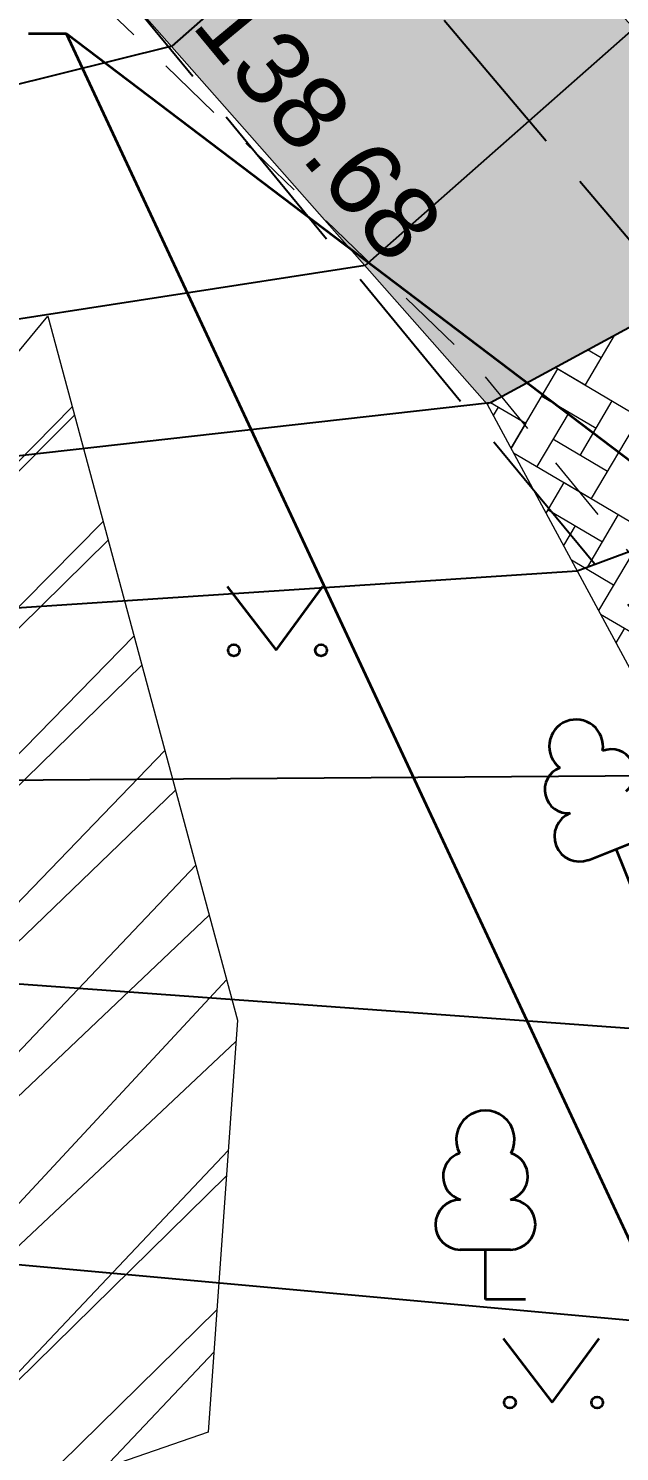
# Model space of a CAD drawing. Header units: millimetres. Extents: x 368386 to 996118, y -334862 to 250838.
# Drawn here: x 773901 to 779516, y -80723 to -67202 of the extents above; entities that cross this region are included whole.
import ezdxf

# ---------------------------------------------------------------- set-up
doc = ezdxf.new("R2010")
doc.units = ezdxf.units.MM
doc.header["$MEASUREMENT"] = 0
for name, pattern in [('HIDDEN', [4762.5, 3175, -1587.5]), ('Long Dashed', [1058.3333015441901, 634.9999904632571, -423.333311080933]), ('PINNASTEE', [2000, 1500, -500])]:
    doc.linetypes.add(name, pattern=pattern)
doc.layers.add('_uusvertikaal', color=5, linetype='Continuous')
for name, color, linetype, lineweight in [('New__ASENDIPLAAN_Pen_No__1', 7, 'Continuous', 13), ('New__PRONTEX_TEKST_Pen_No__7', 7, 'Continuous', 35), ('New_ei pindi_Pen_No__7', 7, 'Continuous', 35), ('New_HALJASTUS#1_Pen_No__7', 7, 'Continuous', 35), ('New_Kanal_proj_kinnistu_Pen_No__75', 6, 'Continuous', 20), ('New_korgus-EH2000#1_Pen_No__1', 7, 'Continuous', 13), ('New_PUU_Pen_No__7', 7, 'Continuous', 35)]:
    doc.layers.add(name, color=color, linetype=linetype, lineweight=lineweight)
for name, color, linetype, lineweight, true_color in [('New__ASENDIPLAAN_Pen_No__102', 7, 'Continuous', 13, 0xcccccc), ('New__ASENDIPLAAN_Pen_No__181', 7, 'Continuous', 0, 0xe8e8e8), ('New_MPKAABEL_Pen_No__3', 7, 'Continuous', 18, 0xff6600), ('New_TEE#1_Pen_No__162', 7, 'Continuous', 25, 0xaaaaaa)]:
    doc.layers.add(name, color=color, linetype=linetype, lineweight=lineweight, true_color=true_color)
doc.styles.add('GENERATED_STYLE_1', font='arial.ttf')

# ---------------------------------------------------------------- blocks, each defined once
blk = doc.blocks.new('*X1')
at = {"layer": 'New__ASENDIPLAAN_Pen_No__102', "color": 254, "linetype": 'Continuous', "lineweight": 13, "true_color": 0xcccccc}
for p, q in [((779466.3883689704, -70117.92179905021), (779188.5994362741, -70588.5825341351)), ((779341.084444478, -70330.22556737582), (779213.2889016776, -70254.79928939778)), ((778485.8802348047, -71188.98517340765), (778930.242469515, -70436.09752593117)), ((778905.286782008, -70421.36841580903), (779188.5994362741, -70588.5825341351)), ((778930.242469515, -70436.09752593117), (779705.3133697927, -70893.55255054298)), ((778777.757461311, -70694.45449269042), (779294.4713948295, -70999.4245090983)), ((778289.2825426687, -70754.5066686316), (778625.2724531068, -70952.81145944972)), ((778319.544141913, -70880.58822257385), (778366.9154863476, -70800.32645124578)), ((779036.1144280701, -70846.93950089437), (778731.1444116621, -71363.65343441292)), ((779141.9863866254, -71257.78147585758), (779446.9564030333, -70741.06754233903)), ((778625.2724531068, -70952.81145944972), (778485.8802348046, -71188.98517340752)), ((779705.3133697927, -70893.55255054298), (779247.8583451807, -71668.6234508208)), ((779400.3433533846, -71410.26648406152), (778883.6294198663, -71105.29646765365)), ((778509.5466424985, -71232.86409254698), (779247.8583451807, -71668.6234508208)), ((778818.5524205877, -71805.77907507491), (778989.5013784214, -71516.13844261687)), ((778989.5013784214, -71516.13844261687), (779764.5722786991, -71973.59346722868)), ((778837.0163702174, -71774.49540937613), (779353.7303037359, -72079.465425784)), ((779095.3733369766, -71926.98041758007), (778984.8885134793, -72114.17602590851)), ((779201.2452955319, -72337.82239254328), (779506.2153119398, -71821.10845902475)), ((779764.5722786991, -71973.59346722868), (779317.5606992624, -72730.96992757585)), ((779459.6022622911, -72490.30740074723), (779060.80766455, -72254.93462070948)), ((779336.4381755758, -72765.96988479065), (779823.8311876057, -73053.63438391438)), ((779483.8967921541, -73039.36687840954), (779565.4742208464, -72901.14937571045))]:
    blk.add_line(p, q, dxfattribs=at)

msp = doc.modelspace()

# ---------------------------------------------------------------- hatches: boundary and pattern name
at = {"layer": 'New__ASENDIPLAAN_Pen_No__181', "linetype": 'Continuous', "lineweight": 0, "true_color": 0xe8e8e8}
msp.add_hatch(color=254, dxfattribs=at).paths.add_polyline_path([(698921.6981446419, -115530.2768582549), (703744.0407512026, -123208.9979008183, -0.03887202843307743), (702832.4323581739, -115853.6332386911, -0.03742157822841388), (703282.4696697416, -112504.2869289281, -0.03573776392279675), (704611.5884263125, -107962.294471525, -0.02765071000608543), (708261.6032882693, -99521.92543636875, -0.02002411947369439), (710387.9444156366, -95602.47043552334, -0.02898342446858303), (713073.6414532134, -91639.1082242419, -0.07773333684247144), (720047.4955151809, -84906.23302538529, -0.0282713016065234), (723989.9652858387, -82532.03092124654, -0.009347188014355814), (728115.843406648, -80452.08988133777, 0.004507260523818014), (740779.4003360049, -74146.97772709474, 0.009020572752989972), (753203.2432587454, -67532.81268233877, -0.01170486656368708), (755981.6472728777, -66040.04414377687, -0.04092998121297584), (759298.9656662478, -64684.85347294837, -0.05165219896947555), (763468.7033522084, -63872.40312326048, -0.0761910255677116), (769491.0474670142, -64157.83867633104, -0.06666932271223226), (772556.5176411842, -65234.67482177966, -0.07492772385449521), (774741.6257092806, -66781.05182807246), (778260.0638679237, -70770.3082778296), (781332.6104302615, -69108.6593343239), (777814.1722142453, -65119.40271941785, 0.07803086986975813), (772622.8711221854, -61385.97427366972, 0.05834907599235279), (769589.3066429513, -60558.43969052557, 0.1171653581726599), (760032.3265512206, -61309.07281028067, 0.03841684021918827), (756890.05364172, -62617.31607198954, 0.01101994394536065), (754220.1088756481, -64050.8761584224, -0.007635366795423511), (745848.9115286466, -68525.56925785098, -0.002975020184551572), (736487.0956635542, -73268.6849290801, 0.004823366210694588), (726601.5321549594, -78287.79694669333, 0.02252482288492878), (721140.6843378145, -81429.29230258027, 0.03115111833567157), (715078.4167063466, -85994.05718894195, 0.01688784410462784), (712257.7508858663, -88508.25704746632, 0.01672738621550916), (711237.4469064273, -89547.70342399462, 0.04222389868453461), (710603.8885250064, -90337.73836365122, 0.06080112960205578), (704662.352552374, -98642.96577618211, 0.03514811948028023), (701045.2300871176, -106603.5809946209, 0.04204878289610606), (699340.7646368695, -112422.7998418125, 0.02546073835163982)])
at = {"layer": 'New_Kanal_proj_kinnistu_Pen_No__75', "linetype": 'Continuous', "lineweight": 20}
h = msp.add_hatch(dxfattribs=at)
h.set_pattern_fill('JIS_LC_20_0001', color=6, style=0, pattern_type=2)
h.set_pattern_definition([(45, (-640523628.114811, -6432857147.434388), (-707.1067811865477, 707.1067811865477), []), (45, (-640523608.114811, -6432857147.434388), (-707.1067811865477, 707.1067811865477), [])])
h.paths.add_polyline_path([(735416.1197426106, -83585.6444998766), (738688.8578199391, -88901.11742123315), (740282.7151112101, -93495.77445025841), (762393.0659326102, -102888.2731371681), (767213.9073631802, -98868.16681876132), (766796.860076192, -96918.72282094607), (753132.031325305, -89848.88133268157), (753790.9949782147, -88705.23030358652), (756947.5268803613, -80445.12962038911), (760695.9097462782, -78079.13042838968), (766141.0348148161, -80089.18222460247), (771794.2518008017, -81856.64327769823), (775609.3057731009, -80539.71236805714), (775886.7616630701, -76623.57370510048), (774083.2826070796, -69934.95013612605), (771097.2923198092, -73469.79860450423), (766002.3029270192, -77455.32040438897), (758961.7946628091, -75757.17157545782), (756074.5693125605, -72853.92759601868)])

# ---------------------------------------------------------------- linework, layer by layer
at = {"layer": '_uusvertikaal'}
for p, q in [((777098.3780133767, -69453.17192957262), (779650.8956061235, -67201.90651540585)), ((778289.2825426687, -70754.5066686316), (781348.0740123262, -69100.29654981295)), ((756266.6624025773, -73235.73954785356), (778289.2825426687, -70754.5066686316)), ((756533.9488850625, -73845.1221683247), (779112.5513195926, -72354.48458093755)), ((756801.2353675476, -74454.50478879584), (780163.3297086533, -74299.07567703427)), ((781519.3196844201, -76841.17140922084), (757068.5218500327, -75063.88740926697)), ((781315.6323772795, -79632.06505631971), (759186.1525401575, -77619.53517898676))]:
    msp.add_line(p, q, dxfattribs=at)
at = {"layer": '_uusvertikaal', "color": 5}
for points in [[(783782.0977201296, -47670.9668484149), (777814.1722142453, -65119.40271941785), (775261.6546235991, -67370.66818822063), (755623.5763739079, -72249.37738183221), (744638.0640903481, -95777.11447862108), (758025.4377419385, -102027.9135711622), (761186.7001568592, -127277.0644255639)], [(777098.3780133767, -69453.17192957262), (755951.693941299, -72728.47770539846), (745725.7202426196, -94629.50649048851), (759410.873152454, -101019.3439310769), (763337.5492016361, -132381.8893035238)]]:
    msp.add_lwpolyline(points, dxfattribs=at)
at = {"layer": '_uusvertikaal'}
msp.add_lwpolyline([(779112.5513195926, -72354.48458093754), (782446.060498864, -71117.74951797121), (790963.5725446502, -67868.97941454698)], dxfattribs=at)
at = {"layer": 'New__ASENDIPLAAN_Pen_No__1', "color": 7, "linetype": 'Continuous', "lineweight": 13, "flags": 128}
msp.add_lwpolyline([(723989.9652858387, -82532.03092124654, -0.009347188014355814), (728115.843406648, -80452.08988133777, 0.004507260523818014), (740779.4003360049, -74146.97772709474, 0.009020572752989972), (753203.2432587454, -67532.81268233877, -0.01170486656368708), (755981.6472728777, -66040.04414377687, -0.04092998121297584), (759298.9656662478, -64684.85347294837, -0.05165219896947555), (763468.7033522084, -63872.40312326048, -0.0761910255677116), (769491.0474670142, -64157.83867633104, -0.06666932271223226), (772556.5176411842, -65234.67482177966, -0.07492772385449521), (774741.6257092806, -66781.05182807246), (778260.0638679237, -70770.3082778296), (781332.6104302615, -69108.6593343239), (777814.1722142453, -65119.40271941785, 0.07803086986975813), (772622.8711221854, -61385.97427366972, 0.05834907599235279), (769589.3066429513, -60558.43969052557, 0.1171653581726599), (760032.3265512206, -61309.07281028067, 0.03841684021918827), (756890.05364172, -62617.31607198954, 0.01101994394536065), (754220.1088756481, -64050.8761584224, -0.007635366795423511), (745848.9115286466, -68525.56925785098, -0.002975020184551572), (736487.0956635542, -73268.6849290801, 0.004823366210694588), (726601.5321549594, -78287.79694669333, 0.02252482288492878)], format="xyb", dxfattribs=at)
msp.add_lwpolyline([(778260.0638679237, -70770.3082778296), (781397.0873436508, -76586.53527817474, -0.2341365603581545), (781489.3587374038, -79248.55589863137), (779757.4520012845, -83071.8219423602), (782198.706931862, -84256.33258252787), (787697.9771287035, -86824.31237136769), (799002.4640027278, -80374.72479098983), (797801.0025096994, -78012.7347385766), (796282.1756759788, -75026.82507059892), (790933.6149555712, -78078.35772127617, -0.4178513852653502), (785452.7726149445, -76543.00922903566), (782049.9187232727, -70402.95810063176), (781332.6104302615, -69108.6593343239)], format="xyb", close=True, dxfattribs=at)
at = {"layer": 'New__PRONTEX_TEKST_Pen_No__7', "color": 7, "linetype": 'Continuous', "lineweight": 35}
for p, q in [((774261.8130054866, -67254.22198652574), (773901.8130055006, -67254.22198652574)), ((774261.8130054866, -67254.22198652574), (773901.8130055006, -67254.22198652574)), ((786362.1207344654, -76426.5284049446), (774261.8130054866, -67254.22198652574)), ((779853.3830630436, -79237.03475996203), (774261.8130054866, -67254.22198652574))]:
    msp.add_line(p, q, dxfattribs=at)
at = {"layer": 'New_ei pindi_Pen_No__7', "color": 7, "linetype": 'HIDDEN', "lineweight": 35}
msp.add_circle((804441.0361594596, -44567.67403289028), 50000, dxfattribs=at)
at = {"layer": 'New_HALJASTUS#1_Pen_No__7', "color": 7, "linetype": 'Continuous', "lineweight": 35}
for p, q in [((775789.4445816597, -72503.58021865884), (776252.8493613314, -73110.28650357673)), ((776252.8493613314, -73110.28650357673), (776698.43088026, -72503.58021865884)), ((778412.04521566, -79650.16694414715), (778875.4499953317, -80256.87322906504)), ((778875.4499953317, -80256.87322906504), (779321.0315142602, -79650.16694414715))]:
    msp.add_line(p, q, dxfattribs=at)
for centre in [(775851.8259943773, -73110.28650357673), (776680.6076195168, -73110.28650357673), (778474.4266283775, -80256.87322906504), (779303.208253517, -80256.87322906504)]:
    msp.add_circle(centre, 55.00591521184057, dxfattribs=at)
at = {"layer": 'New_Kanal_proj_kinnistu_Pen_No__75', "color": 6, "linetype": 'Continuous', "lineweight": 20, "flags": 128}
msp.add_lwpolyline([(735416.1197426106, -83585.6444998766), (756074.5693125605, -72853.92759601868), (758961.7946628091, -75757.17157545782), (766002.3029270192, -77455.32040438897), (770813.500506159, -73893.37952482796), (774083.2826070796, -69934.95013612605), (775886.7616630701, -76623.57370510048), (775609.3057731009, -80539.71236805714), (771794.2518008017, -81856.64327769823), (766141.0348148161, -80089.18222460247), (760695.9097462782, -78079.13042838968), (756947.5268803613, -80445.12962038911), (753790.9949782147, -88705.23030358652), (753132.031325305, -89848.88133268157), (766796.860076192, -96918.72282094607), (767213.9073631802, -98868.16681876132), (762393.0659326102, -102888.2731371681), (740282.7151112101, -93495.77445025841), (738688.8578199391, -88901.11742123315)], close=True, dxfattribs=at)
at = {"layer": 'New_MPKAABEL_Pen_No__3', "color": 30, "linetype": 'Long Dashed', "lineweight": 18, "true_color": 0xff6600, "flags": 128}
msp.add_lwpolyline([(765889.6257092089, -55326.05182799796), (765680.6257091772, -56409.0518285642), (766934.6257092508, -58062.05182849715), (768048.625709194, -60303.05182795326), (771281.6257092014, -63763.051827916), (778151.6257091968, -70405.05182790855), (783794.6257092368, -77300.05182839284), (789085.6257092052, -84299.05182822893), (792050.6257091726, -93588.05182810227), (791709.6257092741, -97267.05182857165), (791260.6257092517, -98263.051827916), (790351.6257092666, -99526.05182818422), (787334.6257092741, -101977.0518285344), (782298.4881761328, -103990.9541471983), (778049.6257092415, -104103.051827767), (776632.6257092257, -105120.0518277595), (775893.625709166, -104726.0518283705), (774727.6257091977, -103563.0518277297)], dxfattribs=at)
at = {"layer": 'New_PUU_Pen_No__7', "color": 7, "linetype": 'Continuous', "lineweight": 35}
for p, q in [((779220.6257093309, -75103.05182776699), (779665.6257092797, -74928.05182795326)), ((779660.625709275, -75438.05182772974), (779485.6257092285, -74998.05182731996)), ((778481.6257092713, -78805.05182828108), (778001.6257092899, -78805.05182828108)), ((778241.6257092806, -79280.05182790855), (778241.6257092806, -78805.05182828108)), ((778621.6257092853, -79280.05182790855), (778241.6257092806, -79280.05182790855))]:
    msp.add_line(p, q, dxfattribs=at)
for centre, radius, start, end in [((779103.5084411972, -74023.8310706607), 255.7953282704323, 111.5026944050923, 232.5173111120536), ((779103.5084415202, -74023.8310709646), 255.795328133442, 350.4855555576011, 111.5001722354948), ((779438.1421931186, -74274.41590129134), 223.9927859218447, 308.504120676293, 111.5724656116789), ((779029.6918955708, -74435.32060569881), 223.9928249398014, 111.4304088191135, 274.4986808151839), ((779134.3105979656, -74879.59533607346), 237.5000001776549, 111.5014332731556, 291.5003611512171), ((778241.6257086172, -77760.05182742426), 276.9702146443543, 332.5798989668221, 207.4201001650043), ((778071.5739356255, -78107.47346359806), 232.5734174691028, 109.0217355677273, 253.1415398861063), ((778411.7100900584, -78107.47408168236), 232.563371677067, 286.8508162166827, 70.98590921547179), ((778004.1323230165, -78567.5584417578), 237.50661412825, 90.00160103260987, 269.395296614368), ((778479.1190955447, -78567.5584417578), 237.50661412825, 270.604703385632, 89.99839896739016)]:
    msp.add_arc(centre, radius, start, end, dxfattribs=at)
at = {"layer": 'New_TEE#1_Pen_No__162', "color": 253, "linetype": 'PINNASTEE', "lineweight": 25, "true_color": 0xaaaaaa, "flags": 128}
msp.add_lwpolyline([(794045.6257091679, -99439.05182789365), (792927.6257092676, -86931.051828445), (787942.6257092815, -79094.05182815442), (775725.6257092191, -64608.05182858655), (766962.6257091837, -61354.0518279309), (756948.6257092173, -63398.05182862381), (746010.6257092517, -68983.05182858655), (731032.6257092489, -76593.05182799051), (718023.6257091707, -83834.05182837794), (709565.6257091865, -93385.05182835559), (711080.6257092005, -94383.05182895908), (718886.6257091828, -85752.0518279756), (732061.6257092294, -78226.05182837049), (745894.6257092135, -71247.05182808737), (757719.625709167, -65248.05182825128), (766558.6257092033, -63378.05182813952), (774741.6257092806, -66781.05182807246), (784795.6257091679, -78987.05182831088), (791230.6257092238, -88015.05182824383), (791250.6257092424, -98776.05182818422)], close=True, dxfattribs=at)

# ---------------------------------------------------------------- block references
at = {"layer": 'New__ASENDIPLAAN_Pen_No__102', "color": 254, "linetype": 'Continuous', "lineweight": 13, "true_color": 0xcccccc}
msp.add_blockref('*X1', (0, 0), dxfattribs=at)

# ---------------------------------------------------------------- texts
at = {"layer": 'New_korgus-EH2000#1_Pen_No__1', "color": 7, "linetype": 'Continuous', "lineweight": 13, "insert": (775803.962496424, -66516.48287864715), "char_height": 700.0000000000001, "attachment_point": 1, "rotation": 309.60302518836045, "style": 'GENERATED_STYLE_1'}
msp.add_mtext('\\A1; 138.68 ', dxfattribs=at)

doc.saveas('drawing.dxf')
